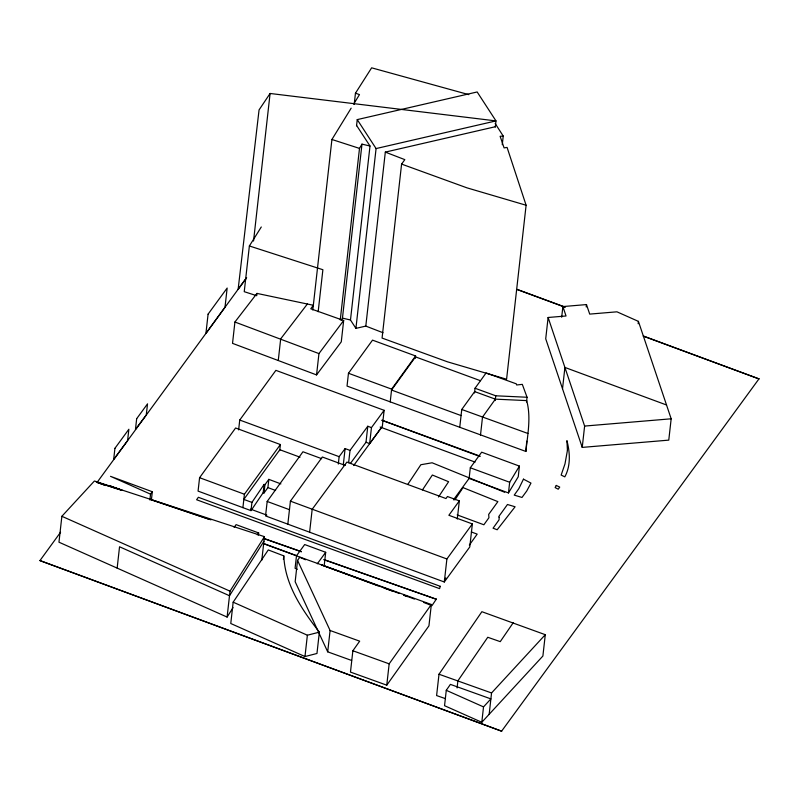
<?xml version="1.0" encoding="UTF-8"?>
<svg xmlns="http://www.w3.org/2000/svg" width="799" height="799" viewBox="0 0 799 799"><rect width="100%" height="100%" fill="white"/><g stroke="black" fill="none" stroke-linecap="round" stroke-linejoin="round"><path stroke-width="1.2" d="M39.95 560.588L501.602 731.175L39.95 560.588L60.564 532.254M261.802 560.189L264.439 536.658L94.422 480.998L61.873 516.294L58.966 542.201L227.106 617.068L233.058 607.63M96.389 482.117L122.447 490.366M117.153 568.109L119.54 546.776L229.493 595.734L263.93 541.233M149.892 499.974L150.552 494.162L152.319 491.735L110.502 476.334L150.552 494.162M151.401 499.864L152.319 491.735M279.71 450.636L280.399 444.544L235.595 427.994L199.58 477.702L198.072 491.105L251.006 510.631L263.191 492.633L264.109 484.404L264.938 484.713L268.834 479.36L280.898 483.894M234.916 322.027L232.529 343.36L316.554 374.911L341.273 341.832L343.67 320.499L310.781 308.794L313.328 305.278L256.968 293.403L234.916 322.027L318.951 353.587L343.67 320.499M261.283 226.986L249.378 245.972L244.244 291.685L256.099 295.51M253.543 241.028L270.092 93.473L495.979 120.909L495.29 127.111M238.631 429.892L239.74 420.044L275.885 370.356L384.129 410.316L382.341 426.316L369.657 443.605L366.002 442.247L350.352 463.51M256.699 295.77L256.968 293.403M227.106 617.068L230.012 591.16L264.439 536.658M242.906 507.645L244.414 494.231L280.399 444.544M233.158 602.176L230.771 623.51L304.978 656.548L316.963 653.482L319.36 632.149C302.162 609.937 284.943 584.908 283.805 555.874L268.274 549.932L233.158 602.176L307.375 635.215L319.36 632.149M251.006 510.631L251.925 502.401L264.109 484.404M258.427 535.08L258.666 532.953L236.105 524.633L234.147 527.34M278.302 360.189L280.689 338.856L307.415 303.94M263.191 492.633L264.02 492.943L264.938 484.713M264.02 492.943L267.915 487.59L268.834 479.36M321.637 458.656L302.951 451.765L267.176 501.452L265.558 515.924L444.304 581.992L469.782 546.945L472.359 523.934L448.868 515.275L459.335 500.883L447.44 496.509L445.972 498.546L346.906 462.092L312.179 509.293L309.603 532.294M283.405 559.43L283.805 555.874M287.83 524.164L290.417 501.153L322.347 457.018L344.639 465.198M312.799 310.012L331.915 139.485L351.161 108.165M318.172 311.73L322.886 269.722L249.378 245.972M316.554 374.911L318.951 353.587M324.294 564.783L325.692 552.289L304.689 544.548L296.489 555.784L295.081 568.279L297.318 569.278M297.548 560.389L330.097 630.501L359.68 641.168L352.868 650.756L350.471 672.089L386.766 685.172L428.943 625.827L431.34 604.503L299.885 557.083L297.548 560.389L295.161 581.722L327.7 651.834L351.6 660.453M354.207 104.309L355.455 93.213L371.635 67.825L468.793 94.642M356.544 125.813L357.243 119.61L477.163 91.965L495.979 120.909L376.079 148.564L357.243 119.61M340.264 319.92L359.5 148.404L361.977 144.14L369.997 146.017L350.481 320L355.915 328.369L365.802 326.092L383.011 332.734M341.223 320.249L342.461 318.112L361.977 144.14M304.978 656.548L307.375 635.215M338.317 464.059L339.136 456.668L345.118 448.589L350.012 450.406L367.79 426.247L371.455 427.605L384.129 410.316M415.34 358.292L415.6 355.964L372.524 340.134L348.464 373.263L347.036 386.067L525.882 451.455L526.741 441.148M355.915 328.369L376.079 148.564M345.118 448.589L343.32 464.589L345.288 465.318M348.634 462.721L350.012 450.406M327.7 651.834L330.097 630.501M365.802 326.092L385.318 152.11L495.33 126.731M366.002 442.247L367.79 426.247M369.657 443.605L371.455 427.605M385.318 152.11L404.823 159.64L401.587 164.095L382.072 338.067L447.45 361.817L506.586 379.225L526.102 205.243L507.085 147.435L504.079 147.885L500.124 136.289L503.23 136.07L502.261 144.709M390.202 401.927L391.64 389.133L415.6 355.964M386.766 685.172L389.163 663.839L431.34 604.503M324.833 559.879L436.334 599.25L323.645 559.62M459.735 427.455L461.752 409.478L474.666 391.6L495.37 399.15L526.681 400.599C531.215 417.218 527.62 434.666 525.882 451.455M444.304 581.992L446.891 558.98L472.359 523.934M481.797 722.286L483.525 706.895L490.896 698.905L450.396 684.383L446.271 690.306L444.544 705.697L481.797 722.286L542.891 656.029L545.288 634.696L481.877 611.704L439.001 674.226L436.604 695.559L445.383 698.626M457.298 519.05L459.335 500.883M474.506 392.988L475.045 388.254L486.112 372.943L516.304 383.85L516.653 384.968L522.316 384.369L527.05 397.253L526.521 401.987M470.311 467.775L469.123 478.431L508.474 492.933L518.241 476.773L519.43 466.107L481.667 452.184L470.311 467.775L509.662 482.266L519.43 466.107M480.499 435.065L482.516 417.078L495.37 399.15M457.088 687.949L457.887 680.838L487.76 637.272L500.244 641.647L513.248 622.701M495.21 400.539L495.74 395.795L475.045 388.254M508.474 492.933L509.662 482.266M489.168 714.296L491.555 692.963L545.288 634.696M562.886 306.566L566.032 315.985L548.114 317.483L545.717 338.806L582.231 447.4L668.773 440.129L671.17 418.796L638.421 321.378L616.948 311.82L589.712 314.107L586.486 304.579L562.886 306.566L561.687 317.233M562.536 388.624L564.913 367.44L666.546 404.993M586.216 306.946L586.486 304.579M582.231 447.4L584.618 426.067L548.114 317.483M638.151 323.745L638.421 321.378M643.345 336.009L759.03 378.916L643.325 336.159M353.717 103.99L359.49 94.592L355.455 93.213M438.481 497.008L448.599 481.717L432.359 475.025L422.481 489.887M454.841 499.984L463.021 487.62L497.877 501.632L488.678 514.396L488.948 517.702L483.874 524.773L457.188 514.906M407.74 484.474L420.853 464.728L432.109 462.781L504.638 492.254M270.092 93.473L259.066 109.902L238.142 289.268L246.242 278.272M436.354 599.1L431.949 605.652L423.79 602.486M444.394 579.954L445.822 577.967M469.343 545.088L477.183 534.131L471.31 531.964M257.288 534.841L258.666 532.953M97.318 482.087L246.651 277.633M353.677 465.537L381.473 427.505M317.313 563.784L325.692 552.289M453.442 499.854L469.532 477.842M501.602 731.175L759.05 378.766M584.618 426.067L671.17 418.796M495.74 395.795L527.05 397.253M342.461 318.112L350.481 320M526.102 205.243L466.966 187.845L401.587 164.095M331.915 139.485L359.5 148.404M150.851 499.535L210.966 519.829M97.568 482.496L121.248 490.137M150.841 499.695L208.609 519.15M439.001 674.226L491.555 692.963M263.79 538.406L301.353 551.62M263.78 538.556L301.343 551.769M527.899 433.467L461.752 409.478M352.868 650.756L389.163 663.839M348.464 373.263L391.64 389.133M480.419 380.694L415.5 356.883L391.53 390.042L461.063 415.57M382.032 420.234L480.019 456.129M239.74 420.044L339.136 456.668M300.005 457.188L279.82 449.727L243.825 499.415L251.925 502.401M446.891 558.98L290.417 501.153M199.58 477.702L244.414 494.231M250.477 509.113L266.846 515.145M121.068 489.907L109.453 485.632L116.135 488.598M96.399 481.957L105.758 485.402M263.6 543.52L296.339 555.565M322.067 565.043L399.23 593.447M403.904 595.165L414.431 599.04M97.558 482.546L105.738 485.552M263.58 543.67L296.319 555.724M322.047 565.193L378.167 585.857M384.019 588.004L392.199 591.02M403.894 595.325L407.4 596.613M517.123 289.368L565.043 307.076M517.103 289.528L565.023 307.225M382.002 420.314L479.889 456.479M380.184 427.036L475.085 462.102M267.176 501.452L289.458 509.682M267.915 487.59L275.585 490.476M296.489 555.784L305.428 559.769M61.873 516.294L230.012 591.16M446.271 690.306L483.525 706.895M356.584 125.433L369.997 146.017M495.17 123.495L503.23 136.07M499.175 517.293L499.045 519.849L493.063 528.209L497.178 529.757L515.095 506.776L507.465 504.499L498.776 516.554L499.175 517.293M567.43 450.356L564.973 463.959L561.148 475.075L564.823 476.853C570.846 465.747 570.027 452.504 566.92 440.658L567.43 450.356M114.916 448.339L113.678 459.445L127.58 440.678L128.869 429.253L114.916 448.339M136.669 418.706L135.47 429.373L146.277 414.971L147.525 403.845L136.669 418.706M208.09 314.147L205.912 333.493L224.998 307.255L227.156 288.049L208.09 314.147M440.289 586.326L439.58 588.633L196.604 499.745L198.362 497.288L440.289 586.326M523.465 479.16L518.811 488.688L514.226 495.12L521.997 497.447L526.741 491.005L530.965 483.095L523.465 479.16M556.264 485.432L555.135 487.59L558.231 489.208L559.719 487.1L556.264 485.432"/></g></svg>
